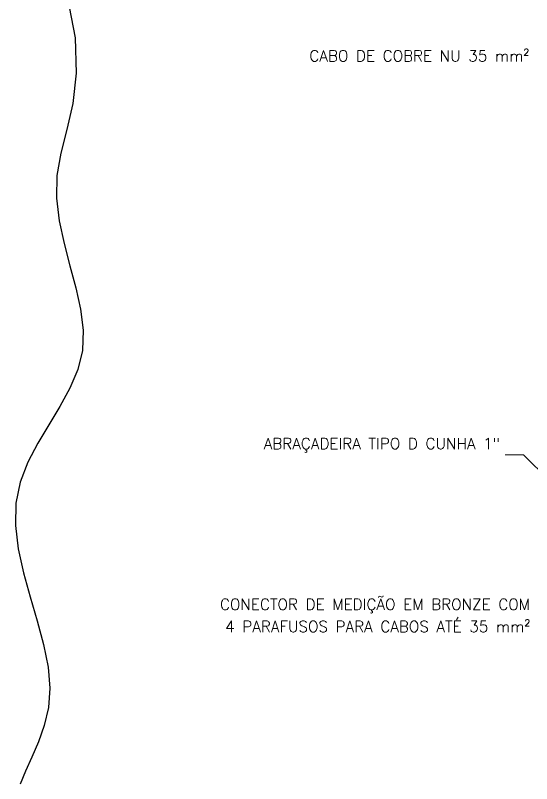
# Paper-space layout 'Layout4' of a CAD drawing. Header units: millimetres. Extents: x 16 to 267, y 19 to 196.
# Drawn here: x 88.88 to 104.57, y 135.41 to 158.77 of the extents above; entities that cross this region are included whole.
import ezdxf
from ezdxf.enums import TextEntityAlignment as Align

# ---------------------------------------------------------------- set-up
doc = ezdxf.new("R2010")
doc.units = ezdxf.units.MM
for name, color, linetype in [('C01', 1, 'Continuous'), ('C02', 42, 'Continuous'), ('C03', 7, 'Continuous')]:
    doc.layers.add(name, color=color, linetype=linetype)
doc.styles.add('80CL', font='romans.shx', dxfattribs={"height": 2})

psp = doc.layouts.new('Layout4')

# ---------------------------------------------------------------- linework, layer by layer
at = {"layer": 'C01'}
psp.add_lwpolyline([(89.143, 166.099), (90.693, 158.08), (90.73, 157.006), (90.626, 156.092), (90.447, 155.297), (90.262, 154.579), (90.138, 153.895), (90.126, 153.211), (90.21, 152.523), (90.358, 151.837), (90.537, 151.157), (90.715, 150.487), (90.859, 149.832), (90.937, 149.196), (90.917, 148.584), (90.776, 147.999), (90.537, 147.433), (90.234, 146.878), (89.898, 146.324), (89.563, 145.763), (89.261, 145.185), (89.027, 144.582), (88.892, 143.943), (88.879, 143.265), (88.969, 142.555), (89.129, 141.826), (89.331, 141.09), (89.543, 140.359), (89.734, 139.645), (89.873, 138.96), (89.931, 138.317), (89.887, 137.725), (89.76, 137.181), (89.58, 136.682), (89.378, 136.223), (89.184, 135.797), (89.027, 135.401)], dxfattribs=at)
at = {"layer": 'C02', "lineweight": 0, "ltscale": 1.6}
for p, q in [((104.328, 145.412), (103.765, 145.412)), ((104.328, 145.412), (103.765, 145.412)), ((104.328, 145.412), (103.765, 145.412)), ((106.366, 143.374), (104.328, 145.412))]:
    psp.add_line(p, q, dxfattribs=at)

# ---------------------------------------------------------------- texts
at = {"layer": 'C03', "style": '80CL'}
for s, p in [('CABO DE COBRE NU 35 mm²', (104.5, 157.367)), ('ABRAÇADEIRA TIPO D CUNHA 1"', (103.62, 145.581)), ('CONECTOR DE MEDIÇÃO EM BRONZE COM', (104.53, 140.696)), ('4 PARAFUSOS PARA CABOS ATÉ 35 mm²', (104.53, 140.021))]:
    psp.add_text(s, height=0.3375, dxfattribs=at).set_placement(p, align=Align.RIGHT)

doc.saveas('drawing.dxf')
